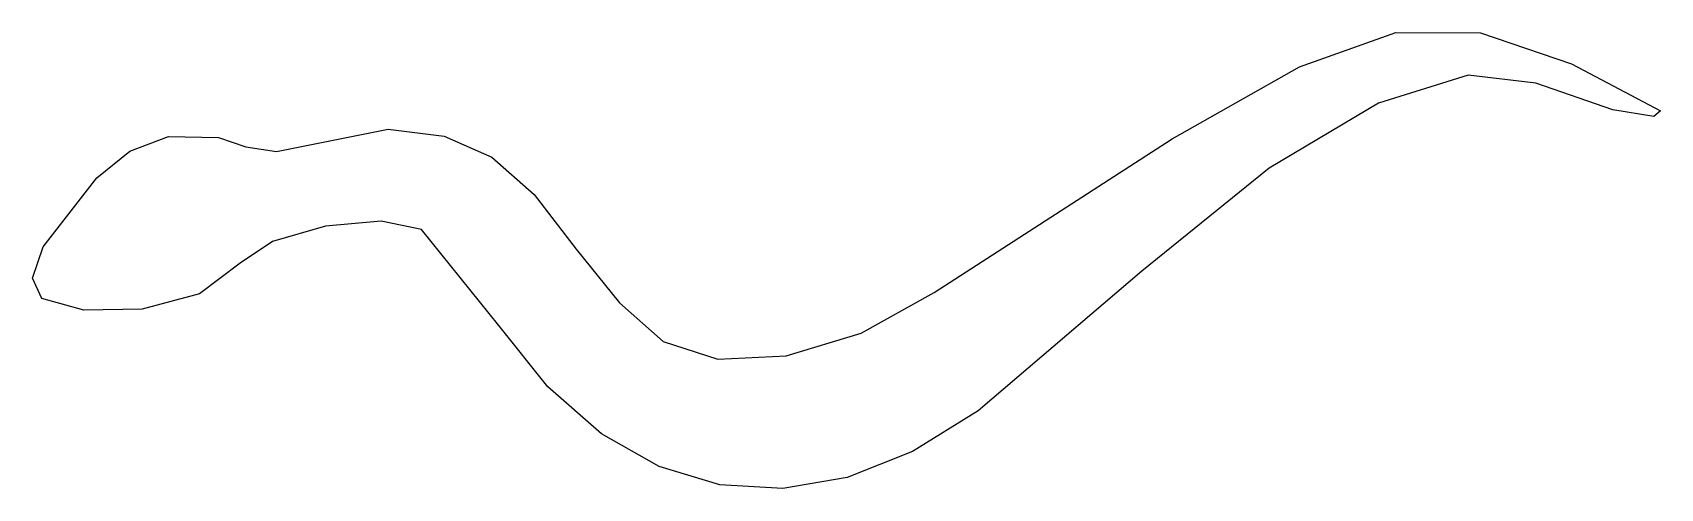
# Model space of a CAD drawing. Extents: x 0.1 to 80.5, y -0.4 to 22.1.
import ezdxf

# ---------------------------------------------------------------- set-up
doc = ezdxf.new("R2010")
doc.units = 0
doc.layers.get('0').update_dxf_attribs({"linetype": 'CONTINUOUS'})

msp = doc.modelspace()

# ---------------------------------------------------------------- linework, layer by layer
at = {"color": 7}
for p, q in [((62.64003, 20.414994), (67.398763, 22.102453)), ((67.398763, 22.102453), (71.5674, 22.094074)), ((71.5674, 22.094074), (76.073867, 20.564382)), ((56.363276, 16.85717), (62.64003, 20.414994)), ((76.073867, 20.564382), (80.455069, 18.241622)), ((70.963389, 20.004253), (66.546676, 18.621722)), ((74.302967, 19.609315), (70.963389, 20.004253)), ((78.113318, 18.288), (74.302967, 19.609315)), ((66.546676, 18.621722), (61.149055, 15.412218)), ((80.135816, 17.956107), (78.113318, 18.288)), ((78.113318, 18.288), (78.113318, 18.288)), ((80.455069, 18.241622), (80.135816, 17.956107)), ((4.926195, 16.256391), (6.821973, 16.980722)), ((6.821973, 16.980722), (9.296897, 16.931248)), ((9.296897, 16.931248), (10.637371, 16.472339)), ((12.159252, 16.2419), (17.670175, 17.331646)), ((17.670175, 17.331646), (20.437117, 16.988817)), ((20.437117, 16.988817), (22.775625, 15.947805)), ((3.285535, 14.940631), (4.926195, 16.256391)), ((10.637371, 16.472339), (12.159252, 16.2419)), ((44.617913, 9.278552), (56.363276, 16.85717)), ((22.775625, 15.947805), (24.879648, 14.121797)), ((61.149055, 15.412218), (54.866755, 10.326239)), ((0.642433, 11.529667), (3.285535, 14.940631)), ((24.879648, 14.121797), (26.943128, 11.423984)), ((14.574454, 12.548266), (11.952858, 11.797428)), ((17.327393, 12.802166), (14.574454, 12.548266)), ((19.31873, 12.381296), (17.327393, 12.802166)), ((23.136026, 7.64821), (19.31873, 12.381296)), ((0.11787, 9.993716), (0.642433, 11.529667)), ((11.952858, 11.797428), (10.355553, 10.727486)), ((26.943128, 11.423984), (29.081772, 8.769617)), ((10.355553, 10.727486), (8.364245, 9.212512)), ((0.569399, 8.977705), (0.11787, 9.993716)), ((54.866755, 10.326239), (46.776981, 3.447463)), ((2.645927, 8.400418), (0.569399, 8.977705)), ((8.364245, 9.212512), (5.519288, 8.457756)), ((41.003657, 7.274716), (44.617913, 9.278552)), ((5.519288, 8.457756), (2.645927, 8.400418)), ((29.081772, 8.769617), (31.241159, 6.862757)), ((25.553321, 4.630357), (23.136026, 7.64821)), ((37.313531, 6.157921), (41.003657, 7.274716)), ((31.241159, 6.862757), (33.931407, 5.997493)), ((33.931407, 5.997493), (37.313531, 6.157921)), ((28.200626, 2.311155), (25.553321, 4.630357)), ((46.776981, 3.447463), (43.551252, 1.432316)), ((31.039769, 0.697387), (28.200626, 2.311155)), ((43.551252, 1.432316), (40.326493, 0.156517)), ((34.032578, -0.204164), (31.039769, 0.697387)), ((40.326493, 0.156517), (37.140877, -0.386715)), ((37.140877, -0.386715), (34.032578, -0.204164))]:
    msp.add_line(p, q, dxfattribs=at)

doc.saveas('drawing.dxf')
